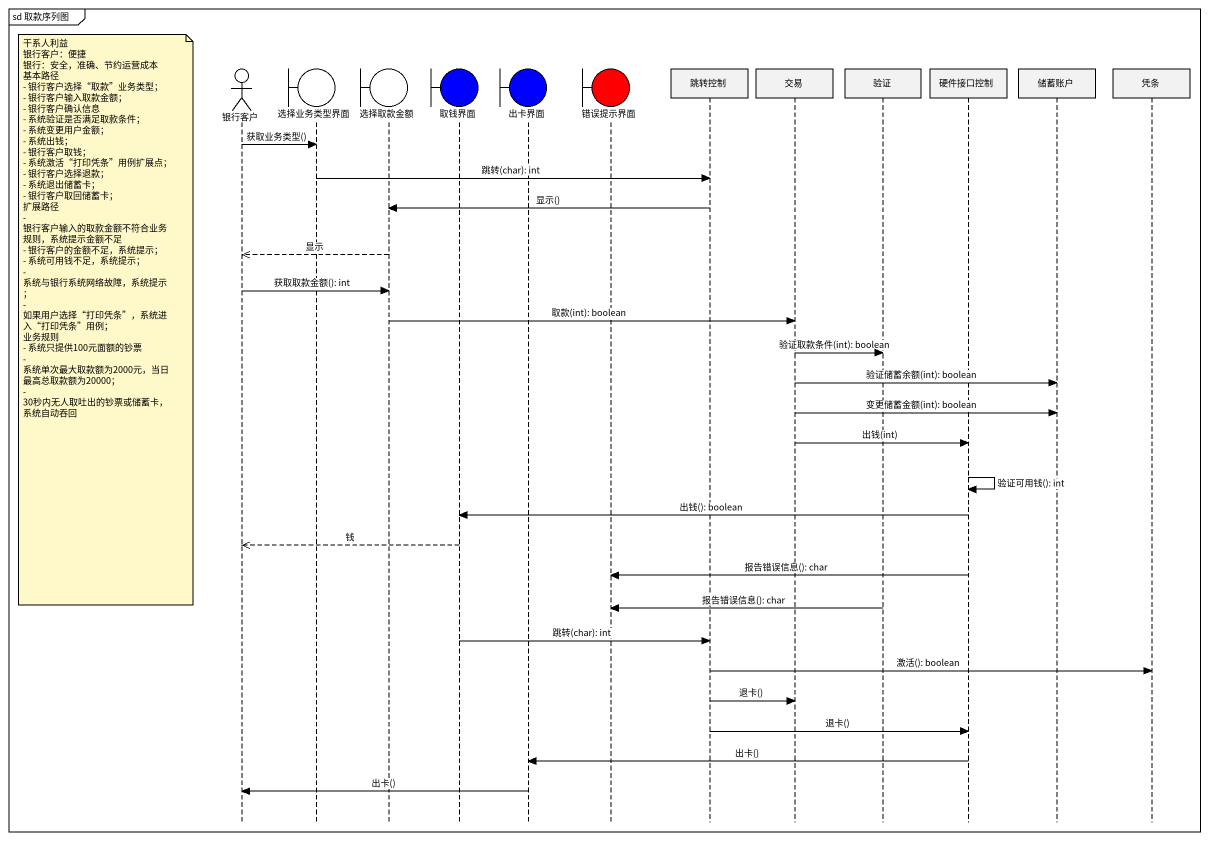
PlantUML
@startuml
mainframe sd 取款序列图
hide footbox
actor 银行客户
boundary 选择业务类型界面
boundary 选择取款金额
boundary 取钱界面 #0000FF
boundary 出卡界面 #0000FF
boundary 错误提示界面 #FF0000
participant 跳转控制
participant 交易
participant 验证
participant 硬件接口控制
participant 储蓄账户
participant 凭条

银行客户 -> 选择业务类型界面 : 获取业务类型()
选择业务类型界面 -> 跳转控制 : 跳转(char): int
跳转控制 -> 选择取款金额 : 显示()
选择取款金额 -->> 银行客户 : 显示
银行客户 -> 选择取款金额 : 获取取款金额(): int
note left of 银行客户
  干系人利益
  银行客户：便捷
  银行：安全，准确、节约运营成本
  基本路径
  - 银行客户选择“取款”业务类型；
  - 银行客户输入取款金额；
  - 银行客户确认信息
  - 系统验证是否满足取款条件；
  - 系统变更用户金额；
  - 系统出钱；
  - 银行客户取钱；
  - 系统激活“打印凭条”用例扩展点；
  - 银行客户选择退款；
  - 系统退出储蓄卡；
  - 银行客户取回储蓄卡；
  扩展路径
  - 银行客户输入的取款金额不符合业务规则，系统提示金额不足
  - 银行客户的金额不足，系统提示；
  - 系统可用钱不足，系统提示；
  - 系统与银行系统网络故障，系统提示；
  - 如果用户选择“打印凭条”，系统进入“打印凭条”用例；
  业务规则
  - 系统只提供100元面额的钞票
  - 系统单次最大取款额为2000元，当日最高总取款额为20000；
  - 30秒内无人取吐出的钞票或储蓄卡，系统自动吞回
end note
选择取款金额 -> 交易 : 取款(int): boolean
交易 -> 验证 : 验证取款条件(int): boolean
交易 -> 储蓄账户 : 验证储蓄余额(int): boolean
交易 -> 储蓄账户 : 变更储蓄金额(int): boolean
交易 -> 硬件接口控制 : 出钱(int)
硬件接口控制 -> 硬件接口控制 : 验证可用钱(): int
硬件接口控制 -> 取钱界面 : 出钱(): boolean
取钱界面 -->> 银行客户 : 钱
硬件接口控制 -> 错误提示界面 : 报告错误信息(): char
验证 -> 错误提示界面 : 报告错误信息(): char
取钱界面 -> 跳转控制 : 跳转(char): int
跳转控制 -> 凭条 : 激活(): boolean
跳转控制 -> 交易 : 退卡()
跳转控制 -> 硬件接口控制 : 退卡()
硬件接口控制 -> 出卡界面 : 出卡()
出卡界面 -> 银行客户 : 出卡()
@enduml
